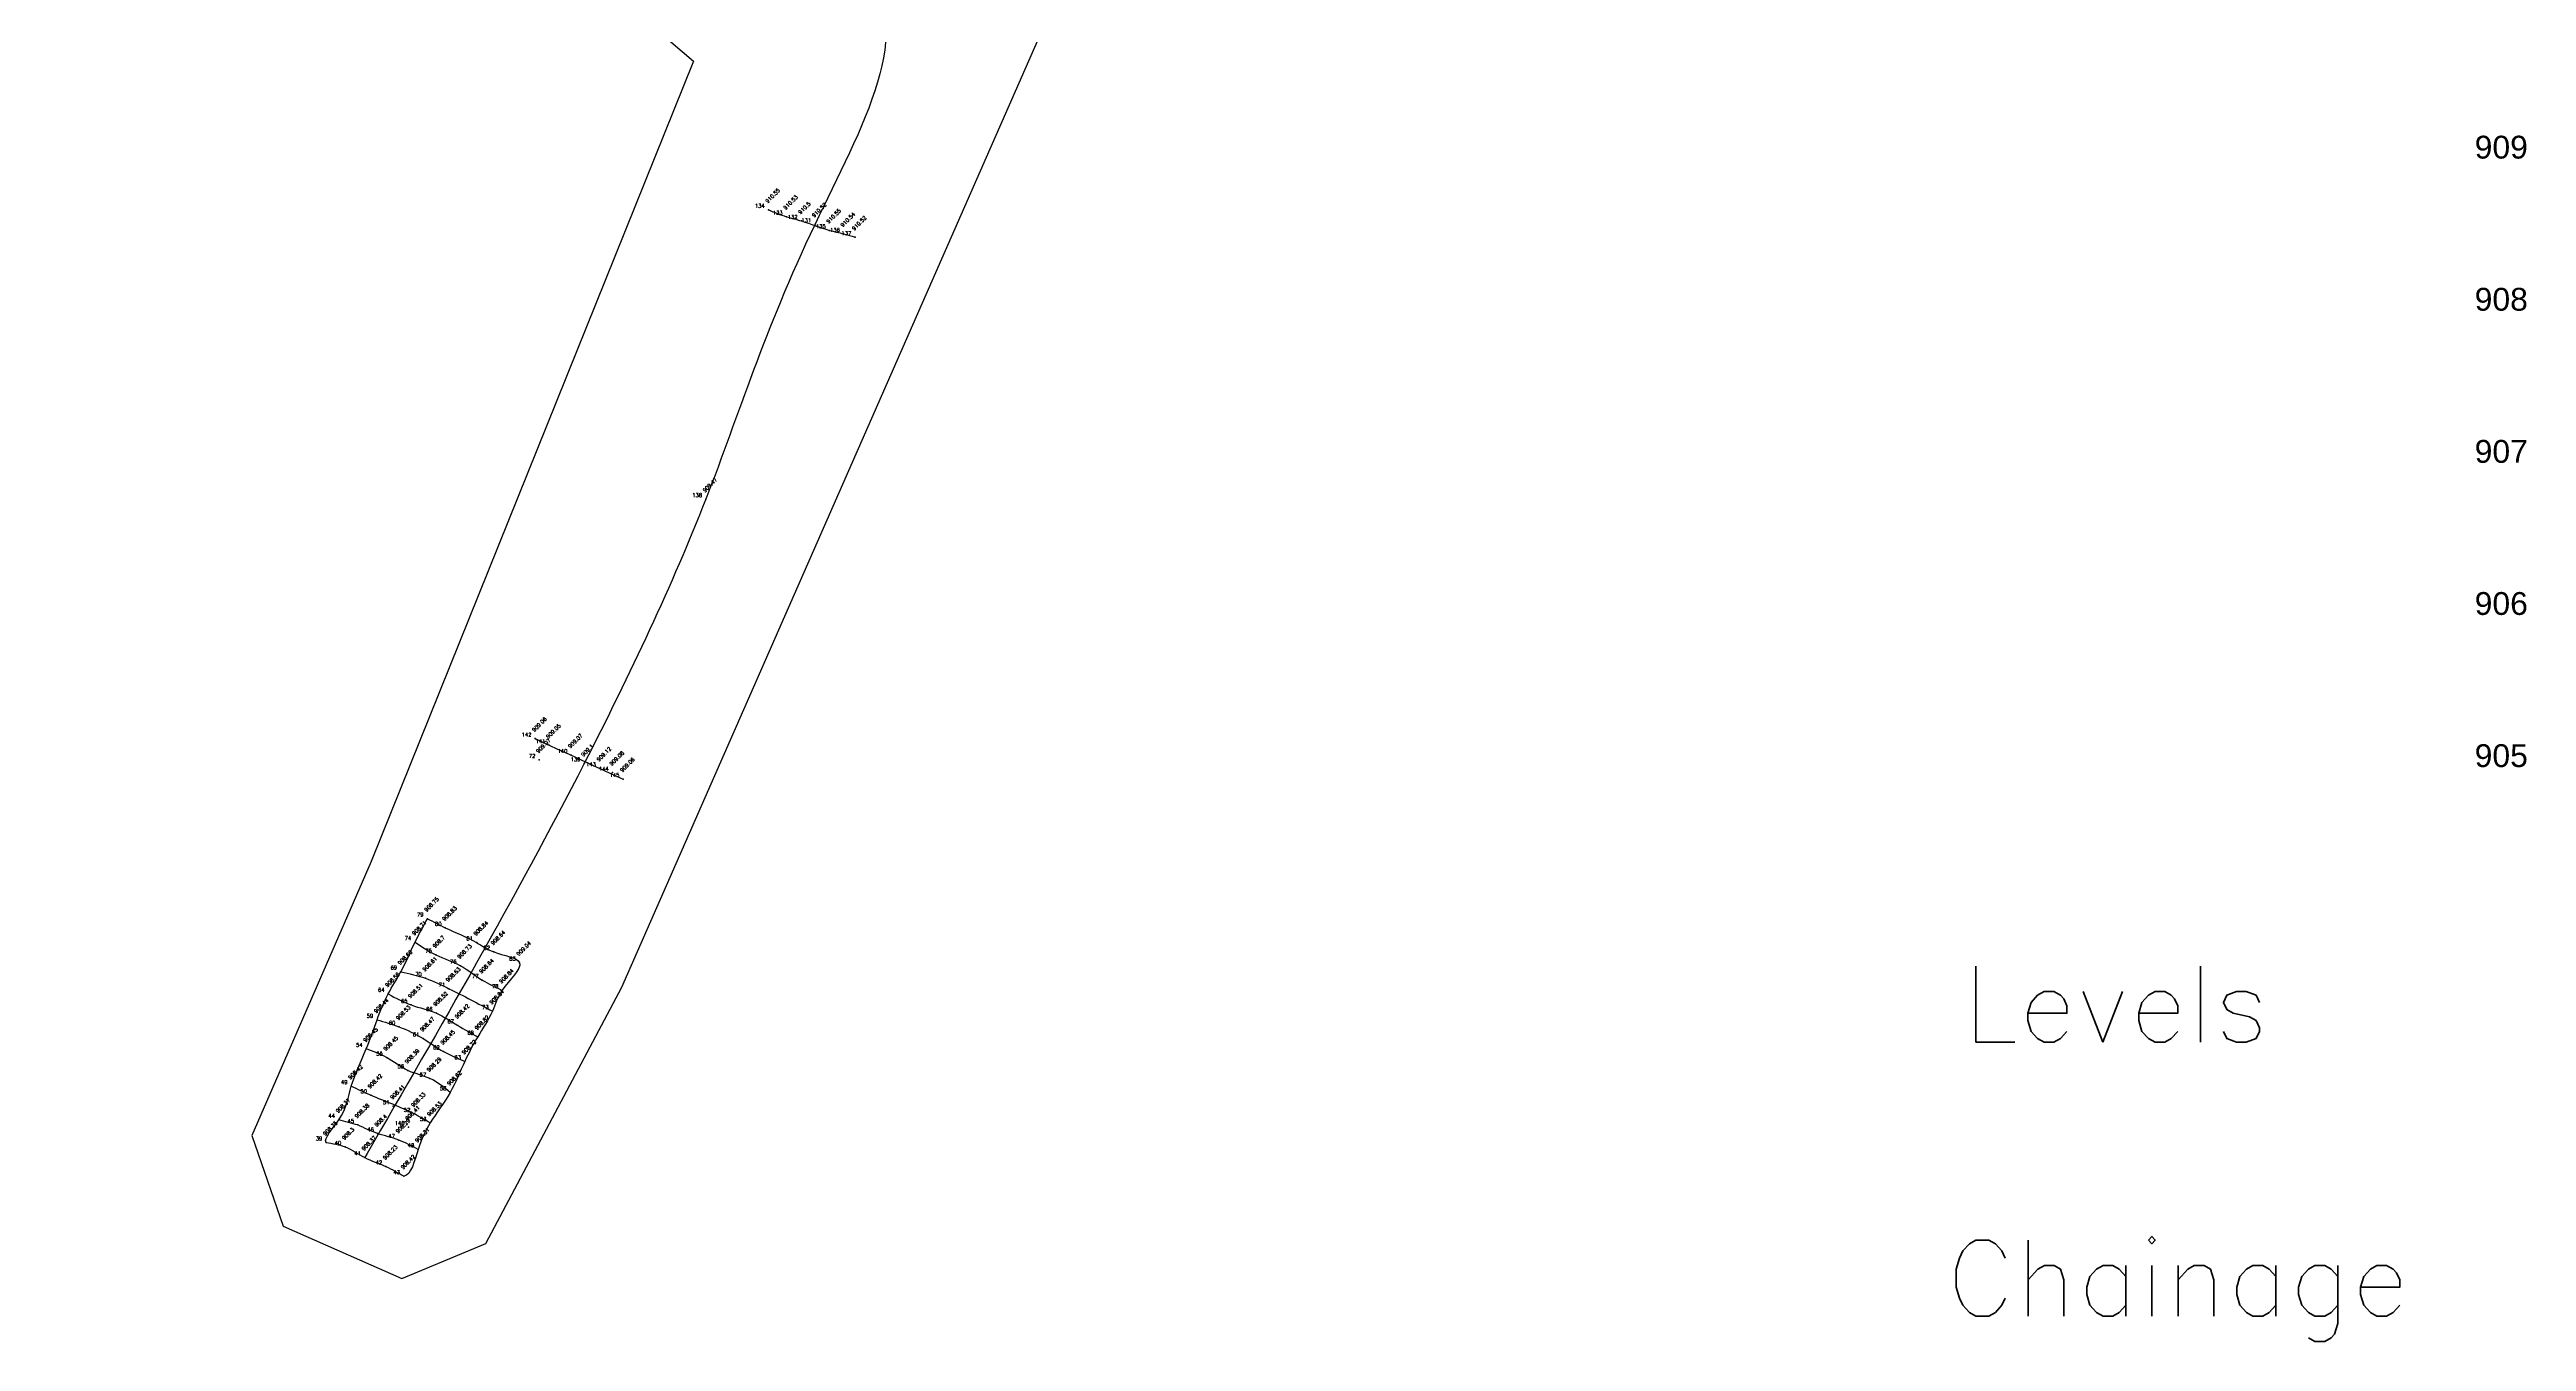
# Model space of a CAD drawing. Header units: millimetres. Extents: x 1478788 to 1486142, y 824439 to 831516.
# Drawn here: x 1478787.7 to 1478950.5, y 824446.9 to 824531.9 of the extents above; entities that cross this region are included whole.
import ezdxf
from ezdxf.enums import TextEntityAlignment as Align

# ---------------------------------------------------------------- set-up
doc = ezdxf.new("R2010")
doc.units = ezdxf.units.MM
for name, color, linetype in [('Boundary', 6, 'Continuous'), ('Chainage_TXT', 7, 'Continuous'), ('Points', 7, 'Continuous'), ('Points-ELV', 6, 'Continuous'), ('Points-NUM', 4, 'Continuous'), ('Points-TXT', 3, 'Continuous')]:
    doc.layers.add(name, color=color, linetype=linetype)
doc.styles.add('ROMANS', font='romans.shx')
doc.styles.get("Standard").update_dxf_attribs({"font": 'arial.ttf'})

# ---------------------------------------------------------------- blocks, each defined once
blk = doc.blocks.new('POINTS')
at = {"layer": 'Points'}
blk.add_line((0, 0), (0, 0), dxfattribs=at)
blk.add_point((0, 0), dxfattribs=at)
at = {"layer": 'Points-ELV', "style": 'ROMANS'}
blk.add_attdef('ELEV', text='', height=1, rotation=45, dxfattribs=at).set_placement((0, 0), align=Align.BOTTOM_LEFT)
at = {"layer": 'Points-NUM', "style": 'ROMANS'}
blk.add_attdef('PTNUM', text='', height=1, dxfattribs=at).set_placement((0, 0), align=Align.BOTTOM_RIGHT)
at = {"layer": 'Points-TXT', "style": 'ROMANS'}
blk.add_attdef('DESC', text='', height=1, dxfattribs=at).set_placement((0, 0), align=Align.BOTTOM_RIGHT)

msp = doc.modelspace()

# ---------------------------------------------------------------- linework, layer by layer
msp.add_line((1478808.56, 824459.31, 908.39), (1478808.4, 824459.04, 908.37))
for points, knots in [([(1478909.37, 824606.73, 915.79), (1478908.75, 824606.55, 915.77), (1478907.61, 824606.22, 915.73), (1478905.81, 824605.71, 915.65), (1478903.97, 824605.83, 915.61), (1478902.13, 824605.22, 915.46), (1478900.33, 824605.17, 915.49), (1478896.85, 824604.78, 915.25), (1478889.11, 824605.53, 914.88), (1478877.27, 824608.08, 914.64), (1478862.56, 824605.9, 914.58), (1478848.61, 824605.66, 914.38), (1478836.32, 824602.27, 914.07), (1478826.7, 824607.15, 914.03), (1478819.54, 824600.36, 913.91), (1478809.93, 824604.39, 913.39), (1478792.05, 824597.54, 912.78), (1478806.22, 824586.53, 912.95), (1478808.18, 824574.51, 912.32), (1478810.97, 824561.99, 912.27), (1478818.94, 824552.72, 912.29), (1478827.71, 824547.1, 912.23), (1478833.22, 824539.82, 912.42), (1478837.79, 824537.72, 912.04), (1478845.71, 824534.91, 912.52), (1478835.88, 824517.64, 909.82), (1478831.52, 824502.85, 909.48), (1478821.48, 824481.59, 908.98), (1478813.29, 824467.46, 908.89), (1478808.56, 824459.31, 908.39)], [913.793978, 913.793978, 913.793978, 913.793978, 915.721712, 917.359938, 919.375226, 921.159381, 923.110499, 924.753948, 931.679647, 946.297644, 960.775606, 975.822363, 988.056267, 998.679326, 1002.561691, 1014.961813, 1028.714073, 1039.205968, 1054.465255, 1066.770063, 1076.531463, 1090.222468, 1097.961052, 1103.04997, 1105.35195, 1121.780663, 1141.257092, 1160.378891, 1189.725488, 1189.725488, 1189.725488, 1189.725488]), ([(1478805.86, 824460.03, 908.35), (1478805.68, 824460.31, 908.36), (1478807.19, 824461.81, 908.36), (1478807.38, 824463.79, 908.42), (1478808.49, 824465.99, 908.47), (1478809.17, 824468.04, 908.4), (1478809.87, 824469.77, 908.56), (1478810.9, 824471.37, 908.68), (1478811.62, 824473.09, 908.7), (1478812.25, 824474.23, 908.74), (1478812.52, 824474.74, 908.75)], [28.415688, 28.415688, 28.415688, 28.415688, 30.119463, 32.481313, 35.121716, 37.162143, 39.021383, 40.702431, 42.862446, 44.60922, 44.60922, 44.60922, 44.60922]), ([(1478812.52, 824474.74, 908.75), (1478812.91, 824474.54, 908.77), (1478813.96, 824473.98, 908.84), (1478815.55, 824473.38, 909.01), (1478816.9, 824472.39, 908.43), (1478819.48, 824472.07, 909.32), (1478817.29, 824470.2, 908.75), (1478816.84, 824468.52, 908.87), (1478815.81, 824467.02, 908.84), (1478814.89, 824465.25, 908.71), (1478814.1, 824463.24, 908.59), (1478812.7, 824461.43, 908.64), (1478811.88, 824459.76, 908.16), (1478811.46, 824457.87, 908.46), (1478810.97, 824457.81, 908.42)], [0, 0, 0, 0, 1.323115, 3.593915, 4.898646, 6.781644, 8.932187, 10.44793, 12.385958, 14.216421, 16.472704, 18.877537, 20.796837, 22.800976, 22.800976, 22.800976, 22.800976]), ([(1478809.21, 824468.09, 908.44), (1478809.7, 824467.95, 908.48), (1478810.74, 824467.64, 908.57), (1478812.22, 824466.95, 908.47), (1478813.55, 824465.95, 908.38), (1478814.51, 824465.56, 908.61), (1478814.98, 824465.36, 908.72)], [0, 0, 0, 0, 1.516229, 3.276376, 4.869877, 6.432097, 6.432097, 6.432097, 6.432097])]:
    msp.add_open_spline(points, degree=3, knots=knots)
for points in [[(1478834.94, 824521.33, 910.55), (1478836.12, 824520.89, 910.53), (1478837.1, 824520.61, 910.5), (1478838.95, 824519.99, 910.55), (1478839.88, 824519.76, 910.54), (1478840.63, 824519.54, 910.52)], [(1478819.61, 824486.58, 909.06), (1478820.53, 824486.14, 909.05), (1478821.97, 824485.49, 909.07), (1478823.85, 824484.62, 909.12), (1478825.39, 824483.92, 909.06)], [(1478811.71, 824473.2, 908.71), (1478813.07, 824472.36, 908.7), (1478814.69, 824471.65, 908.73), (1478816.13, 824470.7, 908.64), (1478817.44, 824470.03, 908.84)], [(1478810.78, 824471.25, 908.66), (1478812.4, 824470.82, 908.61), (1478813.94, 824470.14, 908.63), (1478816.8, 824468.66, 908.84)], [(1478809.95, 824469.79, 908.56), (1478811.46, 824469.07, 908.51), (1478813.11, 824468.53, 908.52), (1478814.52, 824467.72, 908.42), (1478815.83, 824466.98, 908.82)], [(1478814.02, 824463.32, 908.62), (1478812.69, 824464.23, 908.29), (1478811.24, 824464.76, 908.39), (1478809.84, 824465.61, 908.45), (1478808.51, 824466.18, 908.45)], [(1478812.71, 824461.31, 908.53), (1478811.65, 824461.91, 908.33), (1478808.8, 824463.13, 908.42), (1478807.52, 824463.73, 908.42)], [(1478807.95, 824461.18, 908.38), (1478806.7, 824461.51, 908.37)], [(1478811.91, 824459.57, 908.31), (1478810.64, 824460.19, 908.29), (1478809.25, 824460.62, 908.4), (1478807.95, 824461.18, 908.38)], [(1478805.86, 824460.03, 908.35), (1478807.11, 824459.74, 908.3), (1478808.4, 824459.04, 908.37), (1478809.8, 824458.45, 908.23), (1478810.97, 824457.81, 908.42)]]:
    msp.add_spline(points, degree=3)
at = {"layer": 'Boundary'}
msp.add_polyline3d([(1478808.83, 824478.51, 0), (1478800.99, 824460.49, 0), (1478803.05, 824454.53, 0), (1478810.85, 824451.09, 0), (1478816.36, 824453.39, 0), (1478825.3, 824470.24, 0), (1478853.08, 824533.47, 0), (1478852.62, 824543.6, 0), (1478818.99, 824573.34, 0), (1478812.69, 824590.76, 0), (1478915.38, 824597.78, 0), (1478918.71, 824604.2, 0), (1478916.99, 824612.68, 0), (1478909.88, 824616.81, 0), (1478799.99, 824611.53, 0), (1478789.64, 824607.16, 0), (1478787.69, 824596.73, 0), (1478804.09, 824553.25, 0), (1478830.02, 824531.12, 0), (1478808.82, 824478.51, 0)], dxfattribs=at)

# ---------------------------------------------------------------- block references
at = {"layer": 'Points', "linetype": 'Continuous'}
ref = msp.add_blockref('POINTS', (1478834.94, 824521.33, 910.55), dxfattribs=at)
ref.add_attrib('PTNUM', '134', dxfattribs={"layer": 'Points-NUM', "height": 0.25, "style": 'ROMANS'}).set_placement((1478834.69, 824521.4, 910.55), align=Align.BOTTOM_RIGHT)
ref.add_attrib('ELEV', '910.55', dxfattribs={"layer": 'Points-ELV', "height": 0.25, "rotation": 45, "style": 'ROMANS'}).set_placement((1478834.94, 824521.71, 910.55), align=Align.BOTTOM_LEFT)
ref = msp.add_blockref('POINTS', (1478836.12, 824520.89, 910.53), dxfattribs=at)
ref.add_attrib('PTNUM', '133', dxfattribs={"layer": 'Points-NUM', "height": 0.25, "style": 'ROMANS'}).set_placement((1478835.87, 824520.95, 910.53), align=Align.BOTTOM_RIGHT)
ref.add_attrib('ELEV', '910.53', dxfattribs={"layer": 'Points-ELV', "height": 0.25, "rotation": 45, "style": 'ROMANS'}).set_placement((1478836.12, 824521.27, 910.53), align=Align.BOTTOM_LEFT)
ref = msp.add_blockref('POINTS', (1478837.1, 824520.61, 910.5), dxfattribs=at)
ref.add_attrib('PTNUM', '132', dxfattribs={"layer": 'Points-NUM', "height": 0.25, "style": 'ROMANS'}).set_placement((1478836.85, 824520.67, 910.5), align=Align.BOTTOM_RIGHT)
ref.add_attrib('ELEV', '910.5', dxfattribs={"layer": 'Points-ELV', "height": 0.25, "rotation": 45, "style": 'ROMANS'}).set_placement((1478837.1, 824520.98, 910.5), align=Align.BOTTOM_LEFT)
ref = msp.add_blockref('POINTS', (1478838, 824520.39, 910.52), dxfattribs=at)
ref.add_attrib('PTNUM', '131', dxfattribs={"layer": 'Points-NUM', "height": 0.25, "style": 'ROMANS'}).set_placement((1478837.75, 824520.45, 910.52), align=Align.BOTTOM_RIGHT)
ref.add_attrib('ELEV', '910.52', dxfattribs={"layer": 'Points-ELV', "height": 0.25, "rotation": 45, "style": 'ROMANS'}).set_placement((1478838, 824520.77, 910.52), align=Align.BOTTOM_LEFT)
ref = msp.add_blockref('POINTS', (1478838.95, 824519.99, 910.55), dxfattribs=at)
ref.add_attrib('PTNUM', '135', dxfattribs={"layer": 'Points-NUM', "height": 0.25, "style": 'ROMANS'}).set_placement((1478838.7, 824520.05, 910.55), align=Align.BOTTOM_RIGHT)
ref.add_attrib('ELEV', '910.55', dxfattribs={"layer": 'Points-ELV', "height": 0.25, "rotation": 45, "style": 'ROMANS'}).set_placement((1478838.95, 824520.37, 910.55), align=Align.BOTTOM_LEFT)
ref = msp.add_blockref('POINTS', (1478839.88, 824519.76, 910.54), dxfattribs=at)
ref.add_attrib('PTNUM', '136', dxfattribs={"layer": 'Points-NUM', "height": 0.25, "style": 'ROMANS'}).set_placement((1478839.63, 824519.82, 910.54), align=Align.BOTTOM_RIGHT)
ref.add_attrib('ELEV', '910.54', dxfattribs={"layer": 'Points-ELV', "height": 0.25, "rotation": 45, "style": 'ROMANS'}).set_placement((1478839.88, 824520.14, 910.54), align=Align.BOTTOM_LEFT)
ref = msp.add_blockref('POINTS', (1478840.63, 824519.54, 910.52), dxfattribs=at)
ref.add_attrib('PTNUM', '137', dxfattribs={"layer": 'Points-NUM', "height": 0.25, "style": 'ROMANS'}).set_placement((1478840.38, 824519.6, 910.52), align=Align.BOTTOM_RIGHT)
ref.add_attrib('ELEV', '910.52', dxfattribs={"layer": 'Points-ELV', "height": 0.25, "rotation": 45, "style": 'ROMANS'}).set_placement((1478840.63, 824519.91, 910.52), align=Align.BOTTOM_LEFT)
ref = msp.add_blockref('POINTS', (1478830.82, 824502.32, 909.47), dxfattribs=at)
ref.add_attrib('PTNUM', '138', dxfattribs={"layer": 'Points-NUM', "height": 0.25, "style": 'ROMANS'}).set_placement((1478830.57, 824502.38, 909.47), align=Align.BOTTOM_RIGHT)
ref.add_attrib('ELEV', '909.47', dxfattribs={"layer": 'Points-ELV', "height": 0.25, "rotation": 45, "style": 'ROMANS'}).set_placement((1478830.82, 824502.69, 909.47), align=Align.BOTTOM_LEFT)
ref = msp.add_blockref('POINTS', (1478819.61, 824486.58, 909.06), dxfattribs=at)
ref.add_attrib('PTNUM', '142', dxfattribs={"layer": 'Points-NUM', "height": 0.25, "style": 'ROMANS'}).set_placement((1478819.36, 824486.64, 909.06), align=Align.BOTTOM_RIGHT)
ref.add_attrib('ELEV', '909.06', dxfattribs={"layer": 'Points-ELV', "height": 0.25, "rotation": 45, "style": 'ROMANS'}).set_placement((1478819.61, 824486.95, 909.06), align=Align.BOTTOM_LEFT)
ref = msp.add_blockref('POINTS', (1478819.87, 824485.18, 909.07), dxfattribs=at)
ref.add_attrib('PTNUM', '72', dxfattribs={"layer": 'Points-NUM', "height": 0.25, "style": 'ROMANS'}).set_placement((1478819.62, 824485.24, 909.07), align=Align.BOTTOM_RIGHT)
ref.add_attrib('ELEV', '909.07', dxfattribs={"layer": 'Points-ELV', "height": 0.25, "rotation": 45, "style": 'ROMANS'}).set_placement((1478819.87, 824485.55, 909.07), align=Align.BOTTOM_LEFT)
ref = msp.add_blockref('POINTS', (1478820.53, 824486.14, 909.05), dxfattribs=at)
ref.add_attrib('PTNUM', '141', dxfattribs={"layer": 'Points-NUM', "height": 0.25, "style": 'ROMANS'}).set_placement((1478820.28, 824486.2, 909.05), align=Align.BOTTOM_RIGHT)
ref.add_attrib('ELEV', '909.05', dxfattribs={"layer": 'Points-ELV', "height": 0.25, "rotation": 45, "style": 'ROMANS'}).set_placement((1478820.53, 824486.51, 909.05), align=Align.BOTTOM_LEFT)
ref = msp.add_blockref('POINTS', (1478821.97, 824485.49, 909.07), dxfattribs=at)
ref.add_attrib('PTNUM', '140', dxfattribs={"layer": 'Points-NUM', "height": 0.25, "style": 'ROMANS'}).set_placement((1478821.72, 824485.56, 909.07), align=Align.BOTTOM_RIGHT)
ref.add_attrib('ELEV', '909.07', dxfattribs={"layer": 'Points-ELV', "height": 0.25, "rotation": 45, "style": 'ROMANS'}).set_placement((1478821.97, 824485.87, 909.07), align=Align.BOTTOM_LEFT)
ref = msp.add_blockref('POINTS', (1478822.83, 824484.95, 909.1), dxfattribs=at)
ref.add_attrib('PTNUM', '139', dxfattribs={"layer": 'Points-NUM', "height": 0.25, "style": 'ROMANS'}).set_placement((1478822.58, 824485.01, 909.1), align=Align.BOTTOM_RIGHT)
ref.add_attrib('ELEV', '909.1', dxfattribs={"layer": 'Points-ELV', "height": 0.25, "rotation": 45, "style": 'ROMANS'}).set_placement((1478822.83, 824485.32, 909.1), align=Align.BOTTOM_LEFT)
ref = msp.add_blockref('POINTS', (1478823.85, 824484.62, 909.12), dxfattribs=at)
ref.add_attrib('PTNUM', '143', dxfattribs={"layer": 'Points-NUM', "height": 0.25, "style": 'ROMANS'}).set_placement((1478823.6, 824484.69, 909.12), align=Align.BOTTOM_RIGHT)
ref.add_attrib('ELEV', '909.12', dxfattribs={"layer": 'Points-ELV', "height": 0.25, "rotation": 45, "style": 'ROMANS'}).set_placement((1478823.85, 824485, 909.12), align=Align.BOTTOM_LEFT)
ref = msp.add_blockref('POINTS', (1478824.69, 824484.34, 909.08), dxfattribs=at)
ref.add_attrib('PTNUM', '144', dxfattribs={"layer": 'Points-NUM', "height": 0.25, "style": 'ROMANS'}).set_placement((1478824.44, 824484.4, 909.08), align=Align.BOTTOM_RIGHT)
ref.add_attrib('ELEV', '909.08', dxfattribs={"layer": 'Points-ELV', "height": 0.25, "rotation": 45, "style": 'ROMANS'}).set_placement((1478824.69, 824484.72, 909.08), align=Align.BOTTOM_LEFT)
ref = msp.add_blockref('POINTS', (1478825.39, 824483.92, 909.06), dxfattribs=at)
ref.add_attrib('PTNUM', '145', dxfattribs={"layer": 'Points-NUM', "height": 0.25, "style": 'ROMANS'}).set_placement((1478825.14, 824483.98, 909.06), align=Align.BOTTOM_RIGHT)
ref.add_attrib('ELEV', '909.06', dxfattribs={"layer": 'Points-ELV', "height": 0.25, "rotation": 45, "style": 'ROMANS'}).set_placement((1478825.39, 824484.3, 909.06), align=Align.BOTTOM_LEFT)
ref = msp.add_blockref('POINTS', (1478812.52, 824474.74, 908.75), dxfattribs=at)
ref.add_attrib('PTNUM', '79', dxfattribs={"layer": 'Points-NUM', "height": 0.25, "style": 'ROMANS'}).set_placement((1478812.27, 824474.81, 908.75), align=Align.BOTTOM_RIGHT)
ref.add_attrib('ELEV', '908.75', dxfattribs={"layer": 'Points-ELV', "height": 0.25, "rotation": 45, "style": 'ROMANS'}).set_placement((1478812.52, 824475.12, 908.75), align=Align.BOTTOM_LEFT)
ref = msp.add_blockref('POINTS', (1478813.7, 824474.14, 908.83), dxfattribs=at)
ref.add_attrib('PTNUM', '80', dxfattribs={"layer": 'Points-NUM', "height": 0.25, "style": 'ROMANS'}).set_placement((1478813.45, 824474.2, 908.83), align=Align.BOTTOM_RIGHT)
ref.add_attrib('ELEV', '908.83', dxfattribs={"layer": 'Points-ELV', "height": 0.25, "rotation": 45, "style": 'ROMANS'}).set_placement((1478813.7, 824474.52, 908.83), align=Align.BOTTOM_LEFT)
ref = msp.add_blockref('POINTS', (1478811.71, 824473.2, 908.71), dxfattribs=at)
ref.add_attrib('PTNUM', '74', dxfattribs={"layer": 'Points-NUM', "height": 0.25, "style": 'ROMANS'}).set_placement((1478811.46, 824473.26, 908.71), align=Align.BOTTOM_RIGHT)
ref.add_attrib('ELEV', '908.71', dxfattribs={"layer": 'Points-ELV', "height": 0.25, "rotation": 45, "style": 'ROMANS'}).set_placement((1478811.71, 824473.57, 908.71), align=Align.BOTTOM_LEFT)
ref = msp.add_blockref('POINTS', (1478813.07, 824472.36, 908.7), dxfattribs=at)
ref.add_attrib('PTNUM', '75', dxfattribs={"layer": 'Points-NUM', "height": 0.25, "style": 'ROMANS'}).set_placement((1478812.82, 824472.43, 908.7), align=Align.BOTTOM_RIGHT)
ref.add_attrib('ELEV', '908.7', dxfattribs={"layer": 'Points-ELV', "height": 0.25, "rotation": 45, "style": 'ROMANS'}).set_placement((1478813.07, 824472.74, 908.7), align=Align.BOTTOM_LEFT)
ref = msp.add_blockref('POINTS', (1478815.76, 824473.18, 908.84), dxfattribs=at)
ref.add_attrib('PTNUM', '81', dxfattribs={"layer": 'Points-NUM', "height": 0.25, "style": 'ROMANS'}).set_placement((1478815.51, 824473.24, 908.84), align=Align.BOTTOM_RIGHT)
ref.add_attrib('ELEV', '908.84', dxfattribs={"layer": 'Points-ELV', "height": 0.25, "rotation": 45, "style": 'ROMANS'}).set_placement((1478815.76, 824473.55, 908.84), align=Align.BOTTOM_LEFT)
ref = msp.add_blockref('POINTS', (1478816.89, 824472.56, 908.64), dxfattribs=at)
ref.add_attrib('PTNUM', '82', dxfattribs={"layer": 'Points-NUM', "height": 0.25, "style": 'ROMANS'}).set_placement((1478816.64, 824472.62, 908.64), align=Align.BOTTOM_RIGHT)
ref.add_attrib('ELEV', '908.64', dxfattribs={"layer": 'Points-ELV', "height": 0.25, "rotation": 45, "style": 'ROMANS'}).set_placement((1478816.89, 824472.93, 908.64), align=Align.BOTTOM_LEFT)
ref = msp.add_blockref('POINTS', (1478818.58, 824471.84, 909.04), dxfattribs=at)
ref.add_attrib('PTNUM', '83', dxfattribs={"layer": 'Points-NUM', "height": 0.25, "style": 'ROMANS'}).set_placement((1478818.33, 824471.91, 909.04), align=Align.BOTTOM_RIGHT)
ref.add_attrib('ELEV', '909.04', dxfattribs={"layer": 'Points-ELV', "height": 0.25, "rotation": 45, "style": 'ROMANS'}).set_placement((1478818.58, 824472.22, 909.04), align=Align.BOTTOM_LEFT)
ref = msp.add_blockref('POINTS', (1478810.78, 824471.25, 908.66), dxfattribs=at)
ref.add_attrib('PTNUM', '69', dxfattribs={"layer": 'Points-NUM', "height": 0.25, "style": 'ROMANS'}).set_placement((1478810.53, 824471.32, 908.66), align=Align.BOTTOM_RIGHT)
ref.add_attrib('ELEV', '908.66', dxfattribs={"layer": 'Points-ELV', "height": 0.25, "rotation": 45, "style": 'ROMANS'}).set_placement((1478810.78, 824471.63, 908.66), align=Align.BOTTOM_LEFT)
ref = msp.add_blockref('POINTS', (1478812.4, 824470.82, 908.61), dxfattribs=at)
ref.add_attrib('PTNUM', '70', dxfattribs={"layer": 'Points-NUM', "height": 0.25, "style": 'ROMANS'}).set_placement((1478812.15, 824470.89, 908.61), align=Align.BOTTOM_RIGHT)
ref.add_attrib('ELEV', '908.61', dxfattribs={"layer": 'Points-ELV', "height": 0.25, "rotation": 45, "style": 'ROMANS'}).set_placement((1478812.4, 824471.2, 908.61), align=Align.BOTTOM_LEFT)
ref = msp.add_blockref('POINTS', (1478813.94, 824470.14, 908.63), dxfattribs=at)
ref.add_attrib('PTNUM', '71', dxfattribs={"layer": 'Points-NUM', "height": 0.25, "style": 'ROMANS'}).set_placement((1478813.69, 824470.2, 908.63), align=Align.BOTTOM_RIGHT)
ref.add_attrib('ELEV', '908.63', dxfattribs={"layer": 'Points-ELV', "height": 0.25, "rotation": 45, "style": 'ROMANS'}).set_placement((1478813.94, 824470.51, 908.63), align=Align.BOTTOM_LEFT)
ref = msp.add_blockref('POINTS', (1478814.69, 824471.65, 908.73), dxfattribs=at)
ref.add_attrib('PTNUM', '76', dxfattribs={"layer": 'Points-NUM', "height": 0.25, "style": 'ROMANS'}).set_placement((1478814.44, 824471.72, 908.73), align=Align.BOTTOM_RIGHT)
ref.add_attrib('ELEV', '908.73', dxfattribs={"layer": 'Points-ELV', "height": 0.25, "rotation": 45, "style": 'ROMANS'}).set_placement((1478814.69, 824472.03, 908.73), align=Align.BOTTOM_LEFT)
ref = msp.add_blockref('POINTS', (1478816.13, 824470.7, 908.64), dxfattribs=at)
ref.add_attrib('PTNUM', '77', dxfattribs={"layer": 'Points-NUM', "height": 0.25, "style": 'ROMANS'}).set_placement((1478815.88, 824470.76, 908.64), align=Align.BOTTOM_RIGHT)
ref.add_attrib('ELEV', '908.64', dxfattribs={"layer": 'Points-ELV', "height": 0.25, "rotation": 45, "style": 'ROMANS'}).set_placement((1478816.13, 824471.07, 908.64), align=Align.BOTTOM_LEFT)
ref = msp.add_blockref('POINTS', (1478809.95, 824469.79, 908.56), dxfattribs=at)
ref.add_attrib('PTNUM', '64', dxfattribs={"layer": 'Points-NUM', "height": 0.25, "style": 'ROMANS'}).set_placement((1478809.7, 824469.86, 908.56), align=Align.BOTTOM_RIGHT)
ref.add_attrib('ELEV', '908.56', dxfattribs={"layer": 'Points-ELV', "height": 0.25, "rotation": 45, "style": 'ROMANS'}).set_placement((1478809.95, 824470.17, 908.56), align=Align.BOTTOM_LEFT)
ref = msp.add_blockref('POINTS', (1478811.46, 824469.07, 908.51), dxfattribs=at)
ref.add_attrib('PTNUM', '65', dxfattribs={"layer": 'Points-NUM', "height": 0.25, "style": 'ROMANS'}).set_placement((1478811.21, 824469.13, 908.51), align=Align.BOTTOM_RIGHT)
ref.add_attrib('ELEV', '908.51', dxfattribs={"layer": 'Points-ELV', "height": 0.25, "rotation": 45, "style": 'ROMANS'}).set_placement((1478811.46, 824469.44, 908.51), align=Align.BOTTOM_LEFT)
ref = msp.add_blockref('POINTS', (1478813.11, 824468.53, 908.52), dxfattribs=at)
ref.add_attrib('PTNUM', '66', dxfattribs={"layer": 'Points-NUM', "height": 0.25, "style": 'ROMANS'}).set_placement((1478812.86, 824468.6, 908.52), align=Align.BOTTOM_RIGHT)
ref.add_attrib('ELEV', '908.52', dxfattribs={"layer": 'Points-ELV', "height": 0.25, "rotation": 45, "style": 'ROMANS'}).set_placement((1478813.11, 824468.91, 908.52), align=Align.BOTTOM_LEFT)
ref = msp.add_blockref('POINTS', (1478816.8, 824468.66, 908.84), dxfattribs=at)
ref.add_attrib('PTNUM', '73', dxfattribs={"layer": 'Points-NUM', "height": 0.25, "style": 'ROMANS'}).set_placement((1478816.55, 824468.72, 908.84), align=Align.BOTTOM_RIGHT)
ref.add_attrib('ELEV', '908.84', dxfattribs={"layer": 'Points-ELV', "height": 0.25, "rotation": 45, "style": 'ROMANS'}).set_placement((1478816.8, 824469.03, 908.84), align=Align.BOTTOM_LEFT)
ref = msp.add_blockref('POINTS', (1478817.44, 824470.03, 908.84), dxfattribs=at)
ref.add_attrib('PTNUM', '78', dxfattribs={"layer": 'Points-NUM', "height": 0.25, "style": 'ROMANS'}).set_placement((1478817.19, 824470.1, 908.84), align=Align.BOTTOM_RIGHT)
ref.add_attrib('ELEV', '908.84', dxfattribs={"layer": 'Points-ELV', "height": 0.25, "rotation": 45, "style": 'ROMANS'}).set_placement((1478817.44, 824470.41, 908.84), align=Align.BOTTOM_LEFT)
ref = msp.add_blockref('POINTS', (1478809.21, 824468.09, 908.44), dxfattribs=at)
ref.add_attrib('PTNUM', '59', dxfattribs={"layer": 'Points-NUM', "height": 0.25, "style": 'ROMANS'}).set_placement((1478808.96, 824468.15, 908.44), align=Align.BOTTOM_RIGHT)
ref.add_attrib('ELEV', '908.44', dxfattribs={"layer": 'Points-ELV', "height": 0.25, "rotation": 45, "style": 'ROMANS'}).set_placement((1478809.21, 824468.46, 908.44), align=Align.BOTTOM_LEFT)
ref = msp.add_blockref('POINTS', (1478810.66, 824467.63, 908.53), dxfattribs=at)
ref.add_attrib('PTNUM', '60', dxfattribs={"layer": 'Points-NUM', "height": 0.25, "style": 'ROMANS'}).set_placement((1478810.41, 824467.69, 908.53), align=Align.BOTTOM_RIGHT)
ref.add_attrib('ELEV', '908.53', dxfattribs={"layer": 'Points-ELV', "height": 0.25, "rotation": 45, "style": 'ROMANS'}).set_placement((1478810.66, 824468, 908.53), align=Align.BOTTOM_LEFT)
ref = msp.add_blockref('POINTS', (1478812.24, 824466.87, 908.47), dxfattribs=at)
ref.add_attrib('PTNUM', '61', dxfattribs={"layer": 'Points-NUM', "height": 0.25, "style": 'ROMANS'}).set_placement((1478811.99, 824466.93, 908.47), align=Align.BOTTOM_RIGHT)
ref.add_attrib('ELEV', '908.47', dxfattribs={"layer": 'Points-ELV', "height": 0.25, "rotation": 45, "style": 'ROMANS'}).set_placement((1478812.24, 824467.24, 908.47), align=Align.BOTTOM_LEFT)
ref = msp.add_blockref('POINTS', (1478814.52, 824467.72, 908.42), dxfattribs=at)
ref.add_attrib('PTNUM', '67', dxfattribs={"layer": 'Points-NUM', "height": 0.25, "style": 'ROMANS'}).set_placement((1478814.27, 824467.78, 908.42), align=Align.BOTTOM_RIGHT)
ref.add_attrib('ELEV', '908.42', dxfattribs={"layer": 'Points-ELV', "height": 0.25, "rotation": 45, "style": 'ROMANS'}).set_placement((1478814.52, 824468.09, 908.42), align=Align.BOTTOM_LEFT)
ref = msp.add_blockref('POINTS', (1478815.83, 824466.98, 908.82), dxfattribs=at)
ref.add_attrib('PTNUM', '68', dxfattribs={"layer": 'Points-NUM', "height": 0.25, "style": 'ROMANS'}).set_placement((1478815.58, 824467.04, 908.82), align=Align.BOTTOM_RIGHT)
ref.add_attrib('ELEV', '908.82', dxfattribs={"layer": 'Points-ELV', "height": 0.25, "rotation": 45, "style": 'ROMANS'}).set_placement((1478815.83, 824467.35, 908.82), align=Align.BOTTOM_LEFT)
ref = msp.add_blockref('POINTS', (1478808.51, 824466.18, 908.45), dxfattribs=at)
ref.add_attrib('PTNUM', '54', dxfattribs={"layer": 'Points-NUM', "height": 0.25, "style": 'ROMANS'}).set_placement((1478808.26, 824466.24, 908.45), align=Align.BOTTOM_RIGHT)
ref.add_attrib('ELEV', '908.45', dxfattribs={"layer": 'Points-ELV', "height": 0.25, "rotation": 45, "style": 'ROMANS'}).set_placement((1478808.51, 824466.55, 908.45), align=Align.BOTTOM_LEFT)
ref = msp.add_blockref('POINTS', (1478809.84, 824465.61, 908.45), dxfattribs=at)
ref.add_attrib('PTNUM', '55', dxfattribs={"layer": 'Points-NUM', "height": 0.25, "style": 'ROMANS'}).set_placement((1478809.59, 824465.67, 908.45), align=Align.BOTTOM_RIGHT)
ref.add_attrib('ELEV', '908.45', dxfattribs={"layer": 'Points-ELV', "height": 0.25, "rotation": 45, "style": 'ROMANS'}).set_placement((1478809.84, 824465.98, 908.45), align=Align.BOTTOM_LEFT)
ref = msp.add_blockref('POINTS', (1478813.58, 824466.01, 908.45), dxfattribs=at)
ref.add_attrib('PTNUM', '62', dxfattribs={"layer": 'Points-NUM', "height": 0.25, "style": 'ROMANS'}).set_placement((1478813.33, 824466.07, 908.45), align=Align.BOTTOM_RIGHT)
ref.add_attrib('ELEV', '908.45', dxfattribs={"layer": 'Points-ELV', "height": 0.25, "rotation": 45, "style": 'ROMANS'}).set_placement((1478813.58, 824466.38, 908.45), align=Align.BOTTOM_LEFT)
ref = msp.add_blockref('POINTS', (1478814.98, 824465.36, 908.72), dxfattribs=at)
ref.add_attrib('PTNUM', '63', dxfattribs={"layer": 'Points-NUM', "height": 0.25, "style": 'ROMANS'}).set_placement((1478814.73, 824465.42, 908.72), align=Align.BOTTOM_RIGHT)
ref.add_attrib('ELEV', '908.72', dxfattribs={"layer": 'Points-ELV', "height": 0.25, "rotation": 45, "style": 'ROMANS'}).set_placement((1478814.98, 824465.74, 908.72), align=Align.BOTTOM_LEFT)
ref = msp.add_blockref('POINTS', (1478807.52, 824463.73, 908.42), dxfattribs=at)
ref.add_attrib('PTNUM', '49', dxfattribs={"layer": 'Points-NUM', "height": 0.25, "style": 'ROMANS'}).set_placement((1478807.27, 824463.79, 908.42), align=Align.BOTTOM_RIGHT)
ref.add_attrib('ELEV', '908.42', dxfattribs={"layer": 'Points-ELV', "height": 0.25, "rotation": 45, "style": 'ROMANS'}).set_placement((1478807.52, 824464.1, 908.42), align=Align.BOTTOM_LEFT)
ref = msp.add_blockref('POINTS', (1478811.24, 824464.76, 908.39), dxfattribs=at)
ref.add_attrib('PTNUM', '56', dxfattribs={"layer": 'Points-NUM', "height": 0.25, "style": 'ROMANS'}).set_placement((1478810.99, 824464.83, 908.39), align=Align.BOTTOM_RIGHT)
ref.add_attrib('ELEV', '908.39', dxfattribs={"layer": 'Points-ELV', "height": 0.25, "rotation": 45, "style": 'ROMANS'}).set_placement((1478811.24, 824465.14, 908.39), align=Align.BOTTOM_LEFT)
ref = msp.add_blockref('POINTS', (1478812.69, 824464.23, 908.29), dxfattribs=at)
ref.add_attrib('PTNUM', '57', dxfattribs={"layer": 'Points-NUM', "height": 0.25, "style": 'ROMANS'}).set_placement((1478812.44, 824464.29, 908.29), align=Align.BOTTOM_RIGHT)
ref.add_attrib('ELEV', '908.29', dxfattribs={"layer": 'Points-ELV', "height": 0.25, "rotation": 45, "style": 'ROMANS'}).set_placement((1478812.69, 824464.6, 908.29), align=Align.BOTTOM_LEFT)
ref = msp.add_blockref('POINTS', (1478808.8, 824463.13, 908.42), dxfattribs=at)
ref.add_attrib('PTNUM', '50', dxfattribs={"layer": 'Points-NUM', "height": 0.25, "style": 'ROMANS'}).set_placement((1478808.55, 824463.19, 908.42), align=Align.BOTTOM_RIGHT)
ref.add_attrib('ELEV', '908.42', dxfattribs={"layer": 'Points-ELV', "height": 0.25, "rotation": 45, "style": 'ROMANS'}).set_placement((1478808.8, 824463.5, 908.42), align=Align.BOTTOM_LEFT)
ref = msp.add_blockref('POINTS', (1478810.28, 824462.41, 908.41), dxfattribs=at)
ref.add_attrib('PTNUM', '51', dxfattribs={"layer": 'Points-NUM', "height": 0.25, "style": 'ROMANS'}).set_placement((1478810.03, 824462.47, 908.41), align=Align.BOTTOM_RIGHT)
ref.add_attrib('ELEV', '908.41', dxfattribs={"layer": 'Points-ELV', "height": 0.25, "rotation": 45, "style": 'ROMANS'}).set_placement((1478810.28, 824462.79, 908.41), align=Align.BOTTOM_LEFT)
ref = msp.add_blockref('POINTS', (1478814.02, 824463.32, 908.62), dxfattribs=at)
ref.add_attrib('PTNUM', '58', dxfattribs={"layer": 'Points-NUM', "height": 0.25, "style": 'ROMANS'}).set_placement((1478813.77, 824463.39, 908.62), align=Align.BOTTOM_RIGHT)
ref.add_attrib('ELEV', '908.62', dxfattribs={"layer": 'Points-ELV', "height": 0.25, "rotation": 45, "style": 'ROMANS'}).set_placement((1478814.02, 824463.7, 908.62), align=Align.BOTTOM_LEFT)
ref = msp.add_blockref('POINTS', (1478806.7, 824461.51, 908.37), dxfattribs=at)
ref.add_attrib('PTNUM', '44', dxfattribs={"layer": 'Points-NUM', "height": 0.25, "style": 'ROMANS'}).set_placement((1478806.45, 824461.58, 908.37), align=Align.BOTTOM_RIGHT)
ref.add_attrib('ELEV', '908.37', dxfattribs={"layer": 'Points-ELV', "height": 0.25, "rotation": 45, "style": 'ROMANS'}).set_placement((1478806.7, 824461.89, 908.37), align=Align.BOTTOM_LEFT)
ref = msp.add_blockref('POINTS', (1478807.95, 824461.18, 908.38), dxfattribs=at)
ref.add_attrib('PTNUM', '45', dxfattribs={"layer": 'Points-NUM', "height": 0.25, "style": 'ROMANS'}).set_placement((1478807.7, 824461.24, 908.38), align=Align.BOTTOM_RIGHT)
ref.add_attrib('ELEV', '908.38', dxfattribs={"layer": 'Points-ELV', "height": 0.25, "rotation": 45, "style": 'ROMANS'}).set_placement((1478807.95, 824461.55, 908.38), align=Align.BOTTOM_LEFT)
ref = msp.add_blockref('POINTS', (1478809.25, 824460.62, 908.4), dxfattribs=at)
ref.add_attrib('PTNUM', '46', dxfattribs={"layer": 'Points-NUM', "height": 0.25, "style": 'ROMANS'}).set_placement((1478809, 824460.68, 908.4), align=Align.BOTTOM_RIGHT)
ref.add_attrib('ELEV', '908.4', dxfattribs={"layer": 'Points-ELV', "height": 0.25, "rotation": 45, "style": 'ROMANS'}).set_placement((1478809.25, 824460.99, 908.4), align=Align.BOTTOM_LEFT)
ref = msp.add_blockref('POINTS', (1478811.27, 824461.04, 908.41), dxfattribs=at)
ref.add_attrib('PTNUM', '146', dxfattribs={"layer": 'Points-NUM', "height": 0.25, "style": 'ROMANS'}).set_placement((1478811.02, 824461.1, 908.41), align=Align.BOTTOM_RIGHT)
ref.add_attrib('ELEV', '908.41', dxfattribs={"layer": 'Points-ELV', "height": 0.25, "rotation": 45, "style": 'ROMANS'}).set_placement((1478811.27, 824461.41, 908.41), align=Align.BOTTOM_LEFT)
ref = msp.add_blockref('POINTS', (1478811.65, 824461.91, 908.33), dxfattribs=at)
ref.add_attrib('PTNUM', '52', dxfattribs={"layer": 'Points-NUM', "height": 0.25, "style": 'ROMANS'}).set_placement((1478811.4, 824461.97, 908.33), align=Align.BOTTOM_RIGHT)
ref.add_attrib('ELEV', '908.33', dxfattribs={"layer": 'Points-ELV', "height": 0.25, "rotation": 45, "style": 'ROMANS'}).set_placement((1478811.65, 824462.28, 908.33), align=Align.BOTTOM_LEFT)
ref = msp.add_blockref('POINTS', (1478812.71, 824461.31, 908.53), dxfattribs=at)
ref.add_attrib('PTNUM', '53', dxfattribs={"layer": 'Points-NUM', "height": 0.25, "style": 'ROMANS'}).set_placement((1478812.46, 824461.37, 908.53), align=Align.BOTTOM_RIGHT)
ref.add_attrib('ELEV', '908.53', dxfattribs={"layer": 'Points-ELV', "height": 0.25, "rotation": 45, "style": 'ROMANS'}).set_placement((1478812.71, 824461.68, 908.53), align=Align.BOTTOM_LEFT)
ref = msp.add_blockref('POINTS', (1478805.86, 824460.03, 908.35), dxfattribs=at)
ref.add_attrib('PTNUM', '39', dxfattribs={"layer": 'Points-NUM', "height": 0.25, "style": 'ROMANS'}).set_placement((1478805.61, 824460.09, 908.35), align=Align.BOTTOM_RIGHT)
ref.add_attrib('ELEV', '908.35', dxfattribs={"layer": 'Points-ELV', "height": 0.25, "rotation": 45, "style": 'ROMANS'}).set_placement((1478805.86, 824460.4, 908.35), align=Align.BOTTOM_LEFT)
ref = msp.add_blockref('POINTS', (1478807.11, 824459.74, 908.3), dxfattribs=at)
ref.add_attrib('PTNUM', '40', dxfattribs={"layer": 'Points-NUM', "height": 0.25, "style": 'ROMANS'}).set_placement((1478806.86, 824459.8, 908.3), align=Align.BOTTOM_RIGHT)
ref.add_attrib('ELEV', '908.3', dxfattribs={"layer": 'Points-ELV', "height": 0.25, "rotation": 45, "style": 'ROMANS'}).set_placement((1478807.11, 824460.12, 908.3), align=Align.BOTTOM_LEFT)
ref = msp.add_blockref('POINTS', (1478808.4, 824459.04, 908.37), dxfattribs=at)
ref.add_attrib('PTNUM', '41', dxfattribs={"layer": 'Points-NUM', "height": 0.25, "style": 'ROMANS'}).set_placement((1478808.15, 824459.11, 908.37), align=Align.BOTTOM_RIGHT)
ref.add_attrib('ELEV', '908.37', dxfattribs={"layer": 'Points-ELV', "height": 0.25, "rotation": 45, "style": 'ROMANS'}).set_placement((1478808.4, 824459.42, 908.37), align=Align.BOTTOM_LEFT)
ref = msp.add_blockref('POINTS', (1478810.64, 824460.19, 908.29), dxfattribs=at)
ref.add_attrib('PTNUM', '47', dxfattribs={"layer": 'Points-NUM', "height": 0.25, "style": 'ROMANS'}).set_placement((1478810.39, 824460.25, 908.29), align=Align.BOTTOM_RIGHT)
ref.add_attrib('ELEV', '908.29', dxfattribs={"layer": 'Points-ELV', "height": 0.25, "rotation": 45, "style": 'ROMANS'}).set_placement((1478810.64, 824460.56, 908.29), align=Align.BOTTOM_LEFT)
ref = msp.add_blockref('POINTS', (1478811.91, 824459.57, 908.31), dxfattribs=at)
ref.add_attrib('PTNUM', '48', dxfattribs={"layer": 'Points-NUM', "height": 0.25, "style": 'ROMANS'}).set_placement((1478811.66, 824459.64, 908.31), align=Align.BOTTOM_RIGHT)
ref.add_attrib('ELEV', '908.31', dxfattribs={"layer": 'Points-ELV', "height": 0.25, "rotation": 45, "style": 'ROMANS'}).set_placement((1478811.91, 824459.95, 908.31), align=Align.BOTTOM_LEFT)
ref = msp.add_blockref('POINTS', (1478809.8, 824458.45, 908.23), dxfattribs=at)
ref.add_attrib('PTNUM', '42', dxfattribs={"layer": 'Points-NUM', "height": 0.25, "style": 'ROMANS'}).set_placement((1478809.55, 824458.51, 908.23), align=Align.BOTTOM_RIGHT)
ref.add_attrib('ELEV', '908.23', dxfattribs={"layer": 'Points-ELV', "height": 0.25, "rotation": 45, "style": 'ROMANS'}).set_placement((1478809.8, 824458.82, 908.23), align=Align.BOTTOM_LEFT)
ref = msp.add_blockref('POINTS', (1478810.97, 824457.81, 908.42), dxfattribs=at)
ref.add_attrib('PTNUM', '43', dxfattribs={"layer": 'Points-NUM', "height": 0.25, "style": 'ROMANS'}).set_placement((1478810.72, 824457.87, 908.42), align=Align.BOTTOM_RIGHT)
ref.add_attrib('ELEV', '908.42', dxfattribs={"layer": 'Points-ELV', "height": 0.25, "rotation": 45, "style": 'ROMANS'}).set_placement((1478810.97, 824458.19, 908.42), align=Align.BOTTOM_LEFT)

# ---------------------------------------------------------------- texts
for s, p in [('909', (1478950.58, 824525.46)), ('908', (1478950.58, 824515.46)), ('907', (1478950.58, 824505.46)), ('906', (1478950.58, 824495.46)), ('905', (1478950.58, 824485.46))]:
    msp.add_text(s, height=1.5).set_placement(p, align=Align.MIDDLE_RIGHT)
at = {"layer": 'Chainage_TXT', "color": 0, "char_height": 5, "attachment_point": 1, "style": 'ROMANS'}
for s, width, insert in [('Levels', 22.8726, (1478913.43, 824471.62)), ('Chainage ', 19.5376, (1478912.37, 824453.61))]:
    msp.add_mtext_dynamic_manual_height_columns(s, width=width, gutter_width=1, heights=[0], dxfattribs=dict(at, insert=insert))

doc.saveas('drawing.dxf')
